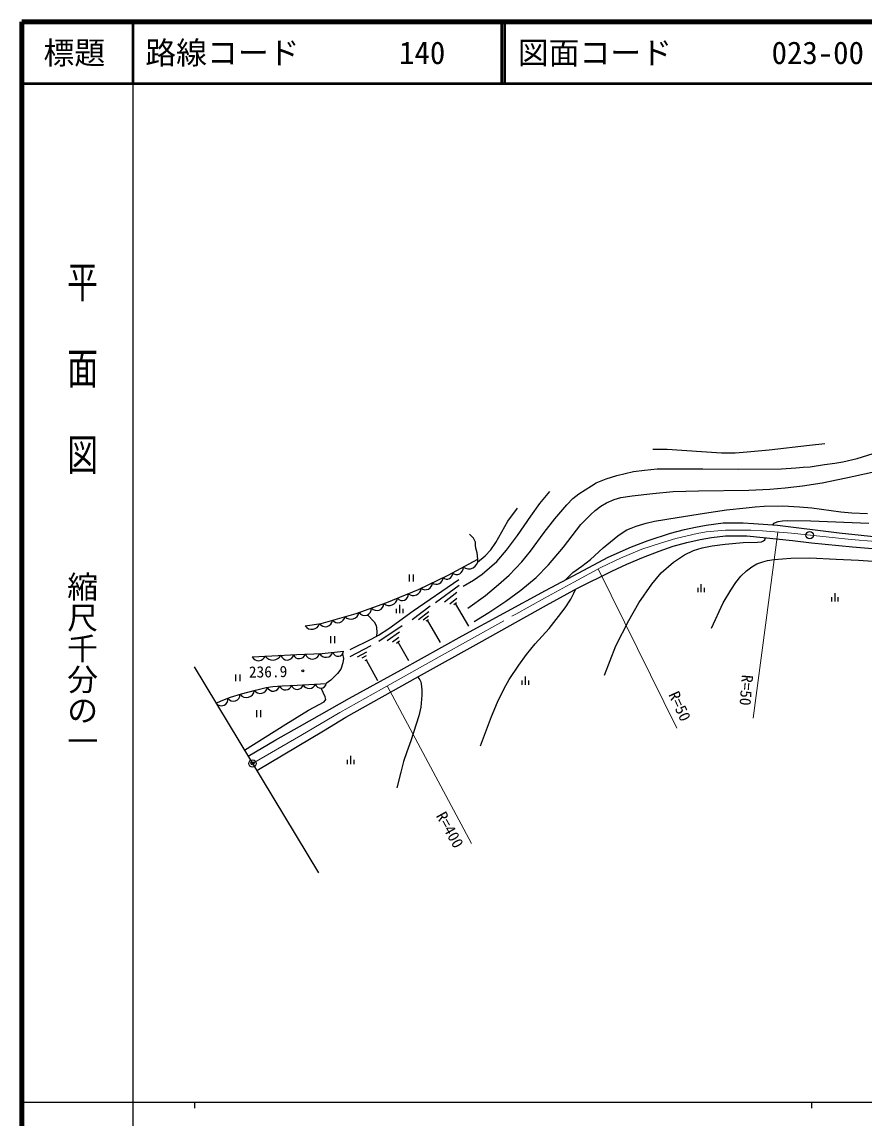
# Model space of a CAD drawing. Units: millimetres, scale not verified. Extents: x 40000 to 680000, y 20000 to 380000.
# Drawn here: x 40000 to 176512, y 202409 to 380000 of the extents above; entities that cross this region are included whole.
import ezdxf
from ezdxf.enums import TextEntityAlignment as Align

# ---------------------------------------------------------------- set-up
doc = ezdxf.new("R2010")
doc.units = ezdxf.units.MM
doc.header["$LTSCALE"] = 1000
doc.header["$PDMODE"] = 32
doc.header["$PDSIZE"] = 500
doc.linetypes.add('CHAIN', pattern=[18.5, 12, -1.5, 3.5, -1.5])
for name, color, linetype, lineweight in [('M-BGD', 7, 'Continuous', 25), ('M-BMK', 2, 'CHAIN', 13), ('M-BMK-OTRS', 5, 'Continuous', 25), ('M-BMK-SRVR', 3, 'Continuous', 25), ('M-STR-HTXT', 7, 'Continuous', 13), ('M-TTL', 2, 'Continuous', 140), ('M-TTL-BAND', 7, 'Continuous', 25), ('M-TTL-LINE', 7, 'Continuous', 50)]:
    doc.layers.add(name, color=color, linetype=linetype, lineweight=lineweight)
doc.layers.add('M-OTRS', color=6, linetype='Continuous')
doc.layers.add('M-TTL-TXT', color=7, linetype='Continuous')
doc.styles.add('@ＭＳ ゴシック', font='')
doc.styles.add('ＭＳ ゴシック', font='')
doc.styles.get('@ＭＳ ゴシック').set_extended_font_data('@MS Gothic')
doc.styles.get('ＭＳ ゴシック').set_extended_font_data('MS Gothic')

msp = doc.modelspace()

# ---------------------------------------------------------------- linework, layer by layer
at = {"layer": 'M-BGD'}
for p, q in [((102760, 290475), (102760, 289358)), ((103427, 290475), (103427, 289358)), ((107059, 285920), (110871, 288738)), ((149593, 287600), (149593, 288297)), ((150126, 287600), (150126, 288929)), ((150659, 287600), (150659, 288297)), ((108516, 286044), (110514, 287593)), ((109383, 285750), (110514, 286632)), ((110019, 285610), (110460, 285959)), ((171267, 286098), (171267, 286795)), ((171800, 286098), (171800, 287427)), ((172333, 286098), (172333, 286795)), ((100739, 284230), (100739, 284927)), ((101273, 284230), (101273, 285559)), ((101806, 284230), (101806, 284927)), ((103248, 283191), (106158, 285406)), ((104263, 283194), (105954, 284464)), ((110239, 285785), (112402, 282119)), ((105035, 283126), (105897, 283784)), ((105546, 282967), (105886, 283194)), ((105716, 283080), (107806, 279434)), ((97855, 279672), (101620, 282219)), ((99187, 279788), (101220, 281170)), ((90026, 280481), (90026, 279364)), ((90693, 280481), (90693, 279364)), ((93185, 277186), (96625, 278963)), ((100054, 279572), (101103, 280321)), ((100704, 279372), (101187, 279722)), ((100945, 279547), (102646, 276516)), ((94413, 277139), (95911, 277958)), ((95162, 276964), (95829, 277326)), ((95642, 276543), (95958, 276718)), ((95800, 276630), (97648, 273291)), ((74647, 274287), (74647, 273169)), ((75314, 274287), (75314, 273169)), ((121632, 272600), (121632, 273928)), ((121098, 272600), (121098, 273297)), ((122165, 272600), (122165, 273297)), ((78029, 268490), (78029, 267372)), ((78696, 268490), (78696, 267372)), ((93307, 259763), (93307, 261092)), ((92773, 259763), (92773, 260460)), ((93840, 259763), (93840, 260460))]:
    msp.add_line(p, q, dxfattribs=at)
for points in [[(142258, 310757), (144565, 310757), (150166, 310378), (153373, 310195), (155623, 310207), (157574, 310345), (161116, 310690), (167681, 311447), (170144, 311715)], [(112294, 285006), (115119, 287093), (117275, 288837), (118983, 290366), (121040, 292538), (122446, 294245), (124671, 297274), (126401, 299473), (128313, 301765), (129318, 302769), (130255, 303528), (132303, 304827), (133096, 305340), (134703, 305976), (136434, 306512), (139153, 307161), (140928, 307396), (142971, 307597), (150358, 307609), (156089, 307542), (163139, 307598), (165431, 307733), (166659, 307866), (167775, 307945), (170114, 308270), (171777, 308515), (173084, 308738), (175409, 309263), (177988, 310089)], [(113283, 282858), (115695, 284300), (118449, 286162), (120851, 287946), (123352, 290011), (125336, 292032), (127789, 294903), (130618, 298566), (132204, 300223), (132915, 300858), (133825, 301547), (134777, 302071), (135993, 302600), (137078, 302928), (138909, 303245), (142278, 303601), (145555, 303906), (149681, 304056), (157827, 304143), (161211, 304301), (163711, 304531), (166540, 304867), (169691, 305343), (173608, 306130), (177835, 307060)], [(111536, 288576), (113188, 289573), (114593, 290527), (116955, 292559), (118563, 294392), (120314, 296789), (122491, 299951), (123953, 301973), (124746, 302970), (125562, 303903)], [(113871, 292480), (115116, 293520), (116003, 294472), (116813, 295637), (118784, 299120), (120325, 301212)], [(128064, 289583), (129322, 290810), (130772, 291847), (132171, 292924), (134215, 294799), (136582, 296753), (137443, 297349), (138040, 297688), (138735, 298007), (139552, 298294), (141187, 298780), (142552, 299098), (146227, 299709), (150627, 300402), (154203, 300947), (157380, 301301), (158853, 301448), (160289, 301522), (163359, 301603), (166025, 301448), (168016, 301264), (172737, 300623), (174517, 300460), (177051, 300379)], [(76688, 261024), (81142, 263697), (84976, 265872), (93082, 270423), (101494, 275055), (111340, 280537), (124873, 287874), (131082, 291198), (135037, 293277), (138793, 294947), (141511, 295959), (145150, 297160), (147391, 297755), (149165, 298165), (150919, 298482), (153678, 298822), (155654, 298828), (156887, 298835), (158564, 298737), (162488, 298463), (172470, 297243), (188261, 295554)], [(161739, 298516), (161943, 298810), (162153, 298924), (162575, 299064), (163283, 299168), (164064, 299233), (167888, 299172), (177297, 298795)], [(78077, 258720), (88886, 265158), (92528, 267349), (104306, 273929), (114104, 279419), (125011, 285521), (130066, 288264), (135622, 291009), (138039, 292157), (140731, 293310), (143304, 294271), (145588, 295069), (147786, 295664), (149947, 296167), (151757, 296480), (154065, 296727), (157507, 296727), (160150, 296462), (164930, 295977), (167985, 295582), (174633, 294969), (179169, 294595)], [(113926, 292981), (113785, 293995), (113556, 294757), (113511, 295222), (113522, 295721), (113205, 296367), (112536, 296990)], [(134421, 274175), (136252, 278924), (138352, 283047), (139998, 285863), (142116, 288927), (143643, 290722), (145617, 292491), (147386, 293642), (148865, 294346), (150252, 294769), (151890, 295138), (153977, 295416), (156900, 295643), (159211, 295709), (159888, 295778), (160207, 295927), (160425, 296118), (160530, 296423)], [(151779, 281766), (153661, 285874), (154899, 287963), (155749, 289177), (156556, 290196), (157450, 291090), (158312, 291708), (159106, 292179), (160089, 292543), (160850, 292759), (161922, 292914), (164650, 293147), (167724, 293164), (171960, 292961), (175632, 292823), (177952, 292627), (181758, 292161), (184047, 291861), (185621, 291757), (187148, 291820), (187914, 291923), (188639, 292099), (189302, 292327), (189789, 292617)], [(85916, 282144), (88491, 282533), (94186, 284142), (99154, 285940), (104290, 288030), (109081, 290386), (113926, 292981)], [(93208, 278317), (96694, 280049), (97774, 280639), (99475, 281717), (103396, 284575), (110841, 289666)], [(114328, 262709), (116130, 267444), (117063, 269796), (118166, 272032), (119001, 273469), (120547, 275807), (121814, 277513), (123222, 279262), (125444, 281747), (127002, 283658), (128057, 285089), (128975, 286486), (129477, 287440), (129708, 288070)], [(96032, 283949), (97123, 282819), (97429, 282216), (97495, 281858), (97541, 281155), (97483, 280480)], [(77333, 277139), (80495, 277325), (84550, 277496), (88673, 277682), (92147, 278075)], [(91990, 277600), (92109, 276889), (92024, 276191), (91683, 275148), (91154, 274431), (90691, 273930), (90096, 273345), (89343, 272813)], [(104188, 273863), (104507, 273411), (104657, 273093), (104722, 272774), (104813, 271810), (104819, 270909), (104637, 268993), (104330, 267566), (103914, 266225), (103019, 263554), (102373, 261720), (101863, 260171), (101395, 258466), (100750, 255913)], [(71513, 269610), (72324, 270006), (73802, 270593), (75608, 271139), (77873, 271761), (79576, 272160), (80691, 272348), (82188, 272449), (84594, 272565), (89343, 272813)], [(76092, 262013), (82789, 266238), (86457, 268476), (88990, 269865), (89261, 270234), (89175, 270652), (88501, 272055)]]:
    msp.add_lwpolyline(points, dxfattribs=at)
msp.add_circle((85528, 274875), 150, dxfattribs=at)
for centre, radius, start, end in [((110467, 291524), 1048, 227.6101, 8.74559), ((112414, 292893), 1514, 233.0292, 3.3265), ((107188, 290016), 1107, 233.21788, 359.14687), ((108934, 290557), 848, 221.08424, 13.14824), ((103435, 288358), 1288, 231.20891, 354.76807), ((105408, 289118), 1116, 231.79192, 0.57282), ((99530, 286813), 1358, 230.58391, 352.72497), ((101660, 287226), 977, 216.72517, 7.55649), ((93335, 284584), 1345, 225.01191, 348.26368), ((95558, 284958), 1114, 215.5244, 4.27929), ((97539, 285762), 1129, 219.65169, 0.152), ((86989, 282916), 1322, 215.74667, 341.45113), ((89182, 283172), 1159, 215.71008, 354.17682), ((91212, 283866), 1195, 222.81681, 348.73357), ((78362, 277660), 1154, 206.825, 339.88882), ((80683, 278118), 1503, 214.65757, 330.95262), ((82992, 277638), 1026, 194.11151, 350.72757), ((84964, 277887), 1045, 203.35908, 341.71169), ((87086, 277961), 1199, 199.57024, 345.59049), ((89280, 278251), 1189, 209.65083, 341.74314), ((91264, 278103), 883, 194.74571, 358.17009), ((78622, 272404), 1188, 216.18549, 349.92417), ((80736, 272606), 1030, 203.44688, 349.56914), ((82712, 272829), 1047, 203.03942, 342.97017), ((84632, 272825), 968, 198.1792, 347.57202), ((86558, 273104), 1095, 206.42468, 339.54162), ((88454, 272954), 900, 195.01746, 350.94884), ((72341, 270263), 1054, 218.20112, 8.93927), ((74286, 271049), 1097, 214.54805, 1.14722), ((76413, 271784), 1253, 214.71037, 356.29208)]:
    msp.add_arc(centre, radius, start, end, dxfattribs=at)
at = {"layer": 'M-BMK'}
msp.add_lwpolyline([(77389, 259862), (85215, 264374), (91551, 268141), (98284, 271919), (107634, 277153), (120059, 284057), (124688, 286623), (129449, 289220), (133831, 291618), (137022, 293124), (140478, 294572), (143496, 295575), (145984, 296308), (149435, 297128), (150937, 297387), (154057, 297665), (158151, 297659), (160052, 297573), (164754, 297148), (174440, 296139), (178380, 295814)], dxfattribs=at)
at = {"layer": 'M-BMK-OTRS'}
msp.add_line((67948, 275524), (88062, 242156), dxfattribs=at)
at = {"layer": 'M-BMK-SRVR'}
for centre in [(167686, 296842), (77389, 259862)]:
    msp.add_circle(centre, 600, dxfattribs=at)
at = {"layer": 'M-OTRS'}
msp.add_point((77372, 259886), dxfattribs=at)
at = {"layer": 'M-STR-HTXT'}
for p, q in [((162530, 297349), (158532, 267205)), ((133389, 291376), (146146, 265581)), ((99226, 272446), (112867, 246896))]:
    msp.add_line(p, q, dxfattribs=at)
at = {"layer": 'M-TTL'}
for p, q in [((40000, 380000), (40000, 20000)), ((680000, 380000), (40000, 380000))]:
    msp.add_line(p, q, dxfattribs=at)
at = {"layer": 'M-TTL-BAND'}
for p, q in [((58000, 370000), (58000, 20000)), ((40000, 205000), (579000, 205000)), ((68000, 205000), (68000, 204000)), ((168000, 205000), (168000, 204000))]:
    msp.add_line(p, q, dxfattribs=at)
at = {"layer": 'M-TTL-LINE'}
for p, q in [((58000, 380000), (58000, 370000)), ((117750, 380000), (117750, 370000)), ((118250, 380000), (118250, 370000)), ((40000, 370000), (680000, 370000))]:
    msp.add_line(p, q, dxfattribs=at)

# ---------------------------------------------------------------- texts
at = {"layer": 'M-BGD', "style": 'ＭＳ ゴシック'}
msp.add_text('236.9', height=1833, rotation=0.909, dxfattribs=at).set_placement((76808, 273206), align=Align.BOTTOM_LEFT)
at = {"layer": 'M-STR-HTXT', "style": 'ＭＳ ゴシック'}
for s, rotation, p in [('R=50', 265.384, (156168, 274330)), ('R=50', 294.531, (144269, 270800)), ('R=400', 299.055, (106586, 251124))]:
    msp.add_text(s, height=1833, rotation=rotation, dxfattribs=at).set_placement(p, align=Align.BOTTOM_LEFT)
at = {"layer": 'M-TTL-BAND', "style": '@ＭＳ ゴシック', "width": 1.4}
msp.add_text('平  面  図', height=3666, rotation=270, dxfattribs=at).set_placement((49777, 306475), align=Align.MIDDLE_RIGHT)
at = {"layer": 'M-TTL-BAND', "style": '@ＭＳ ゴシック'}
msp.add_text('縮尺千分の一', height=3666, rotation=270, dxfattribs=at).set_placement((49777, 261030), align=Align.MIDDLE_RIGHT)
at = {"layer": 'M-TTL-TXT', "style": 'ＭＳ ゴシック'}
msp.add_text('標題', height=3666, dxfattribs=at).set_placement((48500, 375000), align=Align.MIDDLE_CENTER)
for s, p in [('路線コード', (60000, 375000)), ('140', (101142, 375000)), ('図面コード', (120380, 375000)), ('023-00', (161521, 375000))]:
    msp.add_text(s, height=3666, dxfattribs=at).set_placement(p, align=Align.MIDDLE_LEFT)

doc.saveas('drawing.dxf')
